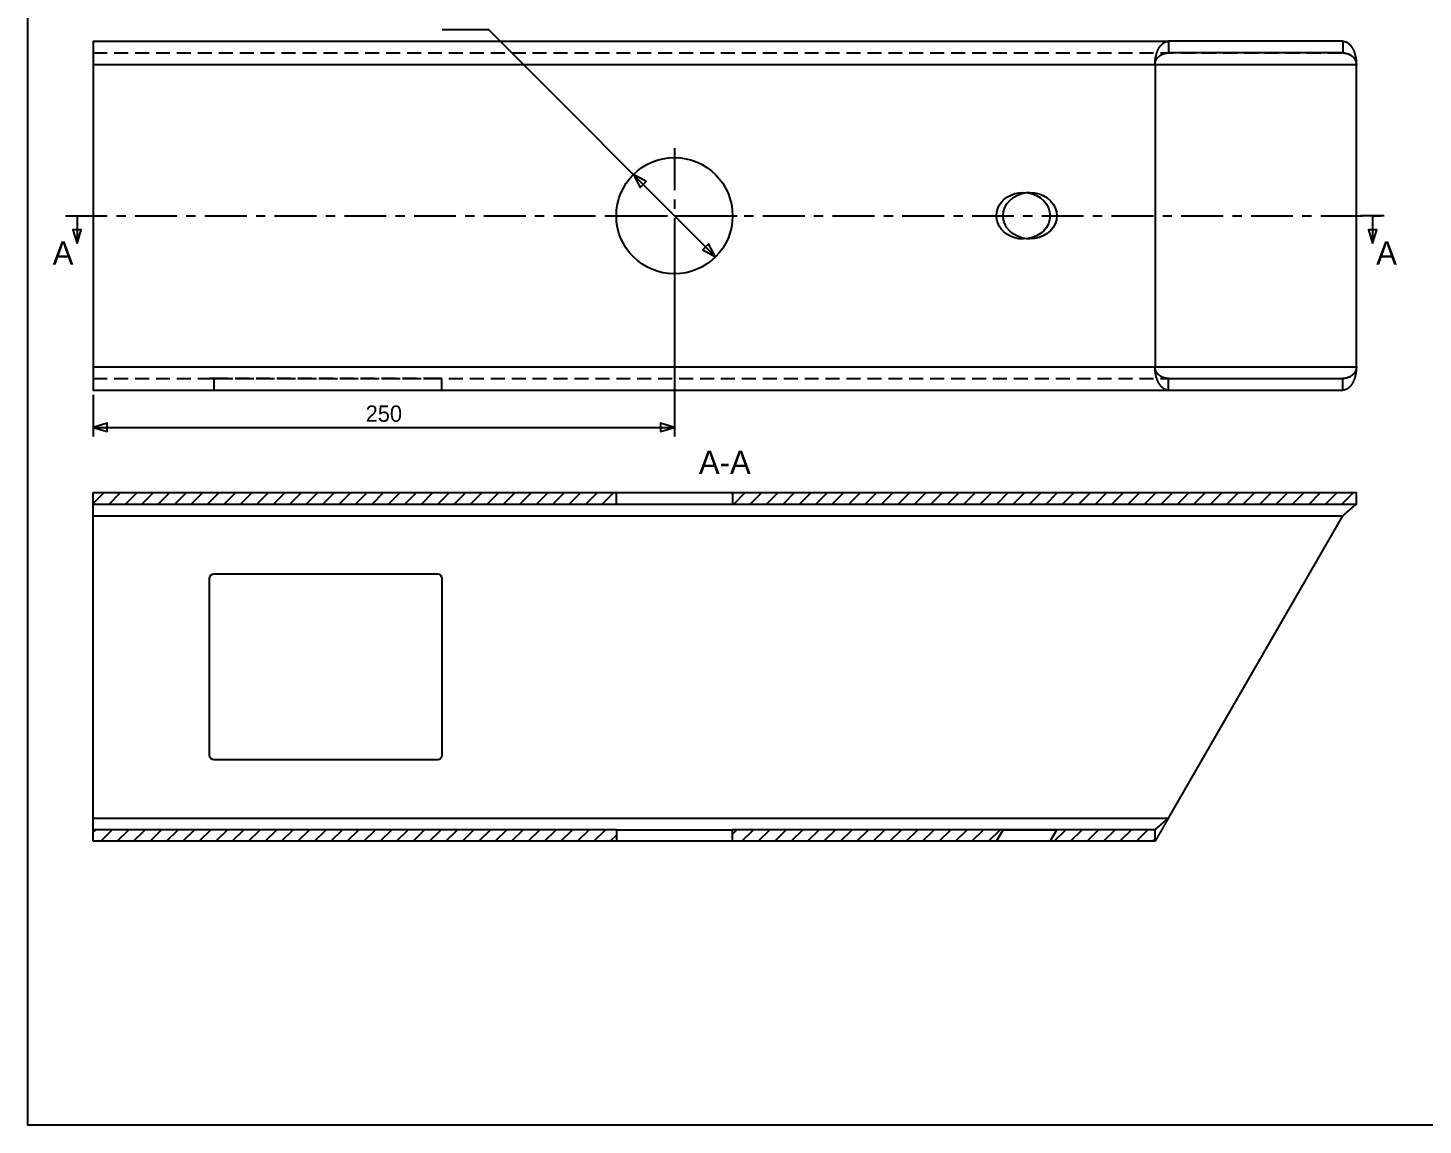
# Model space of a CAD drawing. Header units: millimetres. Extents: x 20 to 584, y 10 to 410.
# Drawn here: x 20 to 320.1, y 10 to 245.9 of the extents above; entities that cross this region are included whole.
import ezdxf
from ezdxf.enums import TextEntityAlignment as Align

# ---------------------------------------------------------------- set-up
doc = ezdxf.new("R2010")
doc.units = ezdxf.units.MM
doc.linetypes.add('CENTER', pattern=[15, 9, -2, 2, -2])
doc.linetypes.add('DASHED', pattern=[4.5, 3, -1.5])
for name, color, linetype in [('KONTUR', 7, 'CONTINUOUS'), ('MASSE', 3, 'CONTINUOUS'), ('MITTELLINIE', 1, 'CENTER'), ('RAHMEN', 7, 'CONTINUOUS'), ('SCHRAFFUR', 8, 'CONTINUOUS'), ('TEXT', 7, 'CONTINUOUS'), ('VERDECKT', 8, 'DASHED')]:
    doc.layers.add(name, color=color, linetype=linetype)

msp = doc.modelspace()

# ---------------------------------------------------------------- linework, layer by layer
at = {"layer": 'KONTUR'}
for p, q in [((28.061, 205.51), (33.061, 205.51)), ((311.711, 205.51), (306.711, 205.51))]:
    msp.add_line(p, q, dxfattribs=at)
for points in [[(34.060666, 243.00996), (34.060666, 242.97852), (34.060666, 242.8846), (34.060666, 242.729375), (34.060666, 242.514805), (34.060666, 242.24358), (34.060666, 241.919115), (34.060666, 241.545495), (34.060666, 241.12741), (34.060666, 240.67012), (34.060666, 240.17938), (34.060666, 239.661355), (34.060666, 239.122565), (34.060666, 238.56978), (34.060666, 238.00996), (34.060666, 173.00996), (34.060666, 172.45014), (34.060666, 171.897355), (34.060666, 171.358565), (34.060666, 170.84054), (34.060666, 170.3498), (34.060666, 169.89251), (34.060666, 169.474425), (34.060666, 169.100805), (34.060666, 168.77634), (34.060666, 168.505115), (34.060666, 168.290545), (34.060666, 168.13532), (34.060666, 168.0414), (34.060666, 168.00996), (265.296781, 168.00996), (265.296781, 170.50996), (302.824551, 170.50996)], [(34.060666, 243.00996), (265.296781, 243.00996), (265.296781, 240.50996)], [(262.410031, 238.00996), (262.410236, 238.069795), (262.41087, 238.129613), (262.411931, 238.1894), (262.413418, 238.249142), (262.415327, 238.308826), (262.417657, 238.368437), (262.420405, 238.427963), (262.423571, 238.487389), (262.42715, 238.546701), (262.431142, 238.605886), (262.435544, 238.66493), (262.440354, 238.723819), (262.445569, 238.782539), (262.451189, 238.841077), (262.45721, 238.899419), (262.463631, 238.95755), (262.470437, 239.015478), (262.477634, 239.073172), (262.485217, 239.130624), (262.493182, 239.187824), (262.501524, 239.244761), (262.510239, 239.301426), (262.519322, 239.357808), (262.528767, 239.4139), (262.538572, 239.469689), (262.548731, 239.525167), (262.559239, 239.580323), (262.570093, 239.635148), (262.581287, 239.689632), (262.592817, 239.743766), (262.604678, 239.797538), (262.616866, 239.85094), (262.633187, 239.919829), (262.650039, 239.988066), (262.667412, 240.055644), (262.685295, 240.122552), (262.703678, 240.188782), (262.72255, 240.254324), (262.741902, 240.31917), (262.761724, 240.38331), (262.782004, 240.446734), (262.802733, 240.509434), (262.8239, 240.571401), (262.845496, 240.632625), (262.867509, 240.693097), (262.889931, 240.752808), (262.91275, 240.811749), (262.935956, 240.86991), (262.96576, 240.94216), (262.996142, 241.01316), (263.027086, 241.082909), (263.058578, 241.151404), (263.090601, 241.218644), (263.12314, 241.284626), (263.156179, 241.34935), (263.189702, 241.412812), (263.223695, 241.475011), (263.258142, 241.535945), (263.293027, 241.595612), (263.328334, 241.654011), (263.364048, 241.711138), (263.400153, 241.766992), (263.436634, 241.821572), (263.473476, 241.874875), (263.524506, 241.945806), (263.576153, 242.014369), (263.628392, 242.080573), (263.681199, 242.144426), (263.734548, 242.205937), (263.788416, 242.265113), (263.842778, 242.321964), (263.89761, 242.376497), (263.952887, 242.428721), (264.008584, 242.478644), (264.064677, 242.526275), (264.121142, 242.571622), (264.177953, 242.614693), (264.235088, 242.655497), (264.29252, 242.694041), (264.350226, 242.730335), (264.408142, 242.76433), (264.4663, 242.796103), (264.524685, 242.82566), (264.58328, 242.853003), (264.642067, 242.878137), (264.701032, 242.901066), (264.760156, 242.921794), (264.819425, 242.940325), (264.878821, 242.956663), (264.938328, 242.970812), (264.99793, 242.982776), (265.057609, 242.992559), (265.117351, 243.000164), (265.177137, 243.005597), (265.236953, 243.008861), (265.296781, 243.00996)], [(262.410031, 238.00996), (262.41011, 238.029276), (262.410372, 238.048586), (262.410817, 238.067887), (262.411443, 238.087174), (262.412248, 238.106444), (262.413232, 238.125692), (262.414394, 238.144914), (262.415731, 238.164107), (262.417244, 238.183266), (262.41893, 238.202388), (262.420788, 238.221468), (262.422818, 238.240503), (262.425018, 238.259488), (262.427387, 238.278419), (262.429923, 238.297293), (262.432626, 238.316105), (262.435489, 238.334859), (262.438514, 238.353545), (262.441699, 238.37216), (262.445042, 238.390704), (262.448539, 238.409173), (262.45219, 238.427564), (262.455992, 238.445876), (262.459942, 238.464106), (262.464039, 238.482252), (262.46828, 238.500312), (262.472663, 238.518282), (262.477186, 238.536161), (262.481846, 238.553946), (262.486642, 238.571635), (262.491571, 238.589225), (262.496631, 238.606715), (262.504351, 238.632418), (262.512342, 238.657894), (262.520598, 238.683143), (262.52911, 238.708163), (262.537874, 238.732954), (262.546882, 238.757514), (262.556127, 238.781844), (262.565602, 238.805941), (262.575301, 238.829806), (262.585217, 238.853437), (262.595343, 238.876833), (262.605673, 238.899994), (262.616199, 238.922919), (262.626915, 238.945606), (262.637815, 238.968055), (262.648891, 238.990265), (262.657671, 239.007465), (262.666553, 239.024524), (262.675535, 239.041441), (262.684616, 239.058217), (262.693793, 239.074854), (262.703063, 239.091351), (262.712426, 239.107711), (262.721878, 239.123933), (262.731418, 239.140019), (262.741043, 239.155969), (262.750752, 239.171784), (262.760543, 239.187464), (262.770412, 239.203011), (262.780359, 239.218426), (262.790381, 239.233709), (262.800476, 239.24886), (262.811066, 239.2645), (262.821733, 239.279999), (262.832474, 239.29536), (262.843287, 239.310583), (262.854171, 239.32567), (262.865125, 239.340621), (262.876147, 239.355438), (262.887236, 239.370121), (262.898389, 239.384672), (262.909606, 239.399092), (262.920884, 239.413382), (262.932223, 239.427542), (262.943621, 239.441575), (262.955075, 239.455481), (262.966586, 239.46926), (262.978151, 239.482915), (263.001753, 239.510197), (263.025559, 239.536981), (263.049563, 239.563276), (263.073757, 239.589087), (263.098135, 239.614423), (263.12269, 239.639289), (263.147416, 239.663693), (263.172306, 239.687642), (263.197354, 239.711143), (263.222553, 239.734202), (263.247896, 239.756828), (263.273377, 239.779026), (263.298989, 239.800803), (263.324725, 239.822168), (263.35058, 239.843126), (263.376546, 239.863685), (263.404005, 239.88488), (263.431582, 239.905645), (263.459271, 239.925984), (263.48707, 239.945904), (263.514975, 239.965408), (263.542982, 239.984502), (263.571089, 240.00319), (263.599291, 240.021478), (263.627584, 240.039371), (263.655966, 240.056872), (263.684433, 240.073988), (263.712981, 240.090723), (263.741607, 240.107083), (263.770307, 240.123071), (263.799078, 240.138694), (263.827916, 240.153955), (263.857548, 240.169216), (263.887246, 240.184105), (263.91701, 240.198624), (263.946836, 240.212778), (263.976723, 240.226568), (264.006669, 240.239998), (264.036671, 240.253072), (264.066728, 240.265791), (264.096837, 240.27816), (264.126997, 240.290181), (264.157205, 240.301858), (264.18746, 240.313193), (264.217759, 240.32419), (264.2481, 240.334851), (264.278481, 240.34518), (264.308901, 240.35518), (264.369968, 240.374192), (264.431168, 240.39192), (264.492492, 240.408374), (264.55393, 240.423561), (264.615474, 240.437489), (264.677115, 240.450167), (264.738842, 240.461603), (264.800647, 240.471805), (264.86252, 240.48078), (264.924453, 240.488537), (264.986436, 240.495085), (265.04846, 240.500431), (265.110516, 240.504583), (265.172594, 240.50755), (265.234685, 240.50934), (265.296781, 240.50996)], [(302.824551, 243.00996), (265.296781, 243.00996)], [(302.824551, 240.50996), (265.296781, 240.50996)], [(302.824551, 243.00996), (302.884774, 243.008847), (302.944985, 243.00554), (303.005167, 243.000035), (303.065303, 242.992328), (303.125376, 242.982415), (303.18537, 242.970292), (303.245267, 242.955955), (303.305051, 242.939399), (303.364704, 242.920621), (303.424211, 242.899616), (303.483554, 242.876381), (303.542717, 242.85091), (303.601682, 242.823201), (303.660433, 242.793249), (303.718953, 242.76105), (303.777226, 242.7266), (303.834404, 242.690395), (303.891311, 242.651976), (303.947924, 242.611338), (304.004218, 242.56847), (304.060169, 242.523365), (304.115755, 242.476015), (304.170949, 242.426411), (304.22573, 242.374546), (304.280072, 242.320412), (304.333953, 242.264), (304.387348, 242.205302), (304.440232, 242.14431), (304.492583, 242.081016), (304.544377, 242.015412), (304.595589, 241.947489), (304.646196, 241.87724), (304.683209, 241.823764), (304.71986, 241.769), (304.756133, 241.71295), (304.792011, 241.655616), (304.82748, 241.597001), (304.862522, 241.537106), (304.897124, 241.475933), (304.931267, 241.413484), (304.964938, 241.349761), (304.998121, 241.284766), (305.030798, 241.218501), (305.062955, 241.150968), (305.094576, 241.082169), (305.125646, 241.012106), (305.156147, 240.940781), (305.186066, 240.868195), (305.209294, 240.809925), (305.232135, 240.750873), (305.254576, 240.691048), (305.276608, 240.630461), (305.298221, 240.56912), (305.319403, 240.507034), (305.340146, 240.444213), (305.360438, 240.380666), (305.380269, 240.316402), (305.39963, 240.25143), (305.418508, 240.185759), (305.436896, 240.1194), (305.454781, 240.052361), (305.472153, 239.984651), (305.489003, 239.916279), (305.505321, 239.847255), (305.51746, 239.793944), (305.529274, 239.740265), (305.540758, 239.686227), (305.551907, 239.63184), (305.562717, 239.577113), (305.573183, 239.522058), (305.5833, 239.466683), (305.593064, 239.410998), (305.602471, 239.355014), (305.611516, 239.298739), (305.620194, 239.242184), (305.628501, 239.185358), (305.636432, 239.128271), (305.643983, 239.070934), (305.651149, 239.013355), (305.657926, 238.955545), (305.66432, 238.897532), (305.670316, 238.839309), (305.675912, 238.780892), (305.681106, 238.722294), (305.685896, 238.663528), (305.690279, 238.604608), (305.694254, 238.545548), (305.697819, 238.486362), (305.70097, 238.427063), (305.703707, 238.367665), (305.706027, 238.308181), (305.707928, 238.248625), (305.709408, 238.189012), (305.710465, 238.129354), (305.711097, 238.069666), (305.711301, 238.00996)], [(302.824551, 243.00996), (302.824551, 240.50996)], [(302.824551, 240.50996), (302.858948, 240.509775), (302.893344, 240.509228), (302.927738, 240.508317), (302.962127, 240.507041), (302.996511, 240.505401), (303.030888, 240.503395), (303.065256, 240.501022), (303.099615, 240.498283), (303.133963, 240.495175), (303.168298, 240.491699), (303.202619, 240.487853), (303.236926, 240.483637), (303.271215, 240.479049), (303.305487, 240.474091), (303.339739, 240.46876), (303.373971, 240.463055), (303.408177, 240.456969), (303.442359, 240.450508), (303.476516, 240.443668), (303.510645, 240.436448), (303.544744, 240.428845), (303.578812, 240.420856), (303.612847, 240.41248), (303.646846, 240.403713), (303.680809, 240.394554), (303.714732, 240.384999), (303.748615, 240.375047), (303.782456, 240.364694), (303.816252, 240.353939), (303.850002, 240.342779), (303.883704, 240.331212), (303.917356, 240.319235), (303.950441, 240.307026), (303.983474, 240.294413), (304.016452, 240.281393), (304.049371, 240.26796), (304.082229, 240.254111), (304.115022, 240.239839), (304.147748, 240.225141), (304.180402, 240.210013), (304.212983, 240.194448), (304.245487, 240.178443), (304.277911, 240.161993), (304.310251, 240.145094), (304.342506, 240.12774), (304.374671, 240.109927), (304.406743, 240.09165), (304.438721, 240.072905), (304.469889, 240.054097), (304.50096, 240.03483), (304.531929, 240.015098), (304.56279, 239.994892), (304.593535, 239.974204), (304.62416, 239.953026), (304.654658, 239.931351), (304.685023, 239.909171), (304.715249, 239.886477), (304.745329, 239.863261), (304.775258, 239.839516), (304.805029, 239.815234), (304.834637, 239.790407), (304.864074, 239.765027), (304.893336, 239.739085), (304.922416, 239.712575), (304.947071, 239.689467), (304.971584, 239.665929), (304.995947, 239.641954), (305.020149, 239.617533), (305.044183, 239.592659), (305.068038, 239.567323), (305.091707, 239.541519), (305.115179, 239.515239), (305.138445, 239.488474), (305.161497, 239.461217), (305.184325, 239.43346), (305.20692, 239.405196), (305.229274, 239.376416), (305.251376, 239.347112), (305.273218, 239.317278), (305.294791, 239.286905), (305.305421, 239.271567), (305.315978, 239.256092), (305.32646, 239.240477), (305.336863, 239.224722), (305.347186, 239.208827), (305.357427, 239.192791), (305.367583, 239.176611), (305.377652, 239.160289), (305.387633, 239.143822), (305.397523, 239.12721), (305.407319, 239.110452), (305.41702, 239.093547), (305.426623, 239.076494), (305.436127, 239.059293), (305.445528, 239.041942), (305.454826, 239.02444), (305.46388, 239.007044), (305.472829, 238.989498), (305.481668, 238.971804), (305.490394, 238.953961), (305.499004, 238.935969), (305.507496, 238.917829), (305.515865, 238.899539), (305.524108, 238.8811), (305.532223, 238.862512), (305.540206, 238.843775), (305.548054, 238.824889), (305.555763, 238.805854), (305.563332, 238.78667), (305.570755, 238.767336), (305.578031, 238.747853), (305.585156, 238.72822), (305.592377, 238.707723), (305.599427, 238.687063), (305.606302, 238.666242), (305.612997, 238.645264), (305.619509, 238.624133), (305.625833, 238.602851), (305.631964, 238.581422), (305.637899, 238.559848), (305.643634, 238.538134), (305.649163, 238.516282), (305.654483, 238.494296), (305.65959, 238.472179), (305.664479, 238.449934), (305.669145, 238.427565), (305.673586, 238.405074), (305.677796, 238.382465), (305.681777, 238.359758), (305.685518, 238.336943), (305.689017, 238.314025), (305.692271, 238.291012), (305.695278, 238.267911), (305.698034, 238.244728), (305.700538, 238.221472), (305.702787, 238.198148), (305.704778, 238.174763), (305.70651, 238.151325), (305.707979, 238.12784), (305.709183, 238.104316), (305.71012, 238.080759), (305.710787, 238.057176), (305.711181, 238.033574), (305.711301, 238.00996)], [(34.060666, 238.00996), (262.410031, 238.00996), (305.711301, 238.00996)], [(262.410031, 238.00996), (262.410031, 173.00996), (305.711301, 173.00996), (305.711222, 172.990644), (305.710959, 172.971334), (305.710514, 172.952033), (305.709889, 172.932746), (305.709083, 172.913477), (305.708099, 172.894229), (305.706938, 172.875006), (305.7056, 172.855813), (305.704087, 172.836654), (305.702401, 172.817532), (305.700543, 172.798452), (305.698513, 172.779417), (305.696313, 172.760432), (305.693944, 172.741501), (305.691408, 172.722627), (305.688706, 172.703815), (305.685842, 172.685062), (305.682817, 172.666376), (305.679632, 172.64776), (305.67629, 172.629216), (305.672792, 172.610748), (305.669141, 172.592356), (305.665339, 172.574044), (305.661389, 172.555814), (305.657292, 172.537668), (305.653051, 172.519609), (305.648668, 172.501638), (305.644145, 172.48376), (305.639485, 172.465974), (305.634689, 172.448285), (305.62976, 172.430695), (305.624701, 172.413205), (305.61698, 172.387502), (305.608989, 172.362026), (305.600734, 172.336777), (305.592221, 172.311757), (305.583457, 172.286967), (305.574449, 172.262406), (305.565205, 172.238076), (305.555729, 172.213979), (305.54603, 172.190114), (305.536114, 172.166483), (305.525988, 172.143087), (305.515659, 172.119926), (305.505132, 172.097002), (305.494416, 172.074314), (305.483517, 172.051865), (305.472441, 172.029655), (305.463661, 172.012455), (305.454778, 171.995397), (305.445796, 171.97848), (305.436715, 171.961703), (305.427538, 171.945067), (305.418268, 171.928569), (305.408905, 171.912209), (305.399453, 171.895987), (305.389913, 171.879901), (305.380288, 171.863951), (305.370579, 171.848137), (305.360789, 171.832456), (305.350919, 171.816909), (305.340972, 171.801494), (305.33095, 171.786212), (305.320856, 171.77106), (305.310265, 171.755421), (305.299598, 171.739921), (305.288857, 171.72456), (305.278044, 171.709337), (305.26716, 171.69425), (305.256206, 171.679299), (305.245184, 171.664482), (305.234096, 171.649799), (305.222942, 171.635248), (305.211726, 171.620828), (305.200447, 171.606538), (305.189108, 171.592378), (305.177711, 171.578345), (305.166256, 171.56444), (305.154745, 171.55066), (305.143181, 171.537005), (305.119578, 171.509723), (305.095772, 171.482939), (305.071768, 171.456644), (305.047574, 171.430833), (305.023196, 171.405498), (304.998641, 171.380631), (304.973915, 171.356227), (304.949025, 171.332278), (304.923977, 171.308778), (304.898778, 171.285718), (304.873435, 171.263093), (304.847955, 171.240895), (304.822343, 171.219117), (304.796606, 171.197752), (304.770751, 171.176794), (304.744786, 171.156235), (304.717326, 171.13504), (304.689749, 171.114275), (304.66206, 171.093936), (304.634261, 171.074016), (304.606356, 171.054512), (304.578349, 171.035418), (304.550242, 171.01673), (304.522041, 170.998442), (304.493747, 170.98055), (304.465365, 170.963048), (304.436898, 170.945932), (304.40835, 170.929197), (304.379724, 170.912837), (304.351024, 170.896849), (304.322254, 170.881227), (304.293416, 170.865965), (304.263784, 170.850704), (304.234085, 170.835815), (304.204321, 170.821296), (304.174495, 170.807143), (304.144608, 170.793352), (304.114662, 170.779922), (304.08466, 170.766849), (304.054603, 170.754129), (304.024494, 170.74176), (303.994334, 170.729739), (303.964126, 170.718062), (303.933871, 170.706727), (303.903572, 170.69573), (303.873231, 170.685069), (303.84285, 170.67474), (303.812431, 170.66474), (303.751363, 170.645729), (303.690163, 170.628), (303.628839, 170.611546), (303.567401, 170.596359), (303.505857, 170.582431), (303.444217, 170.569753), (303.382489, 170.558317), (303.320684, 170.548116), (303.258811, 170.53914), (303.196878, 170.531383), (303.134895, 170.524835), (303.072871, 170.519489), (303.010815, 170.515337), (302.948737, 170.51237), (302.886646, 170.51058), (302.824551, 170.50996)], [(305.711301, 173.00996), (305.711301, 238.00996)], [(228.287161, 205.50996), (228.358242, 206.292133), (228.569736, 207.055046), (228.916434, 207.779913), (229.389801, 208.448887), (229.978181, 209.045495), (230.667084, 209.555046), (231.439549, 209.964993), (232.276554, 210.265243), (233.15749, 210.448402), (234.060666, 210.50996), (235.063224, 210.433999), (236.035321, 210.208423), (236.947418, 209.840087), (237.771803, 209.340182), (238.483427, 208.723898), (239.060668, 208.00996), (239.485986, 207.220061), (239.746458, 206.378201), (239.834171, 205.50996), (239.746458, 204.641719), (239.485986, 203.799859), (239.060668, 203.00996), (238.483427, 202.296022), (237.771803, 201.679738), (236.947418, 201.179833), (236.035321, 200.811497), (235.063224, 200.585921), (234.060666, 200.50996), (233.15749, 200.571518), (232.276554, 200.754677), (231.439549, 201.054927), (230.667084, 201.464874), (229.978181, 201.974425), (229.389801, 202.571033), (228.916434, 203.240007), (228.569736, 203.964875), (228.358242, 204.727788), (228.287161, 205.50996), (228.287161, 205.50996)], [(229.730541, 205.50996), (229.824527, 206.408471), (230.103425, 207.277727), (230.558157, 208.08943), (231.173916, 208.81715), (231.930654, 209.437195), (232.803734, 209.929379), (233.764731, 210.277675), (234.782356, 210.470745)], [(234.782356, 200.549175), (233.764731, 200.742245), (232.803734, 201.090542), (231.930654, 201.582725), (231.173916, 202.20277), (230.558157, 202.930491), (230.103425, 203.742193), (229.824527, 204.61145), (229.730541, 205.50996)], [(34.060666, 173.00996), (262.410031, 173.00996)], [(265.296781, 168.00996), (265.236557, 168.011073), (265.176346, 168.014381), (265.116164, 168.019885), (265.056028, 168.027592), (264.995955, 168.037505), (264.935961, 168.049628), (264.876064, 168.063966), (264.816281, 168.080521), (264.756627, 168.0993), (264.69712, 168.120304), (264.637777, 168.14354), (264.578614, 168.16901), (264.519649, 168.196719), (264.460898, 168.226671), (264.402378, 168.25887), (264.344106, 168.29332), (264.286927, 168.329526), (264.23002, 168.367944), (264.173407, 168.408583), (264.117113, 168.451451), (264.061162, 168.496556), (264.005577, 168.543906), (263.950382, 168.593509), (263.895601, 168.645374), (263.841259, 168.699508), (263.787378, 168.75592), (263.733984, 168.814618), (263.681099, 168.87561), (263.628748, 168.938904), (263.576954, 169.004509), (263.525742, 169.072431), (263.475136, 169.14268), (263.438122, 169.196157), (263.401471, 169.250921), (263.365198, 169.30697), (263.32932, 169.364304), (263.293852, 169.422919), (263.258809, 169.482814), (263.224208, 169.543987), (263.190064, 169.606436), (263.156393, 169.670159), (263.123211, 169.735154), (263.090533, 169.801419), (263.058376, 169.868952), (263.026755, 169.937751), (262.995685, 170.007814), (262.965184, 170.07914), (262.935266, 170.151725), (262.912037, 170.209996), (262.889197, 170.269048), (262.866755, 170.328872), (262.844723, 170.389459), (262.823111, 170.4508), (262.801928, 170.512886), (262.781185, 170.575707), (262.760893, 170.639255), (262.741062, 170.703519), (262.721702, 170.768491), (262.702823, 170.834161), (262.684436, 170.90052), (262.666551, 170.96756), (262.649178, 171.03527), (262.632328, 171.103641), (262.616011, 171.172665), (262.603871, 171.225976), (262.592057, 171.279656), (262.580573, 171.333694), (262.569424, 171.388081), (262.558614, 171.442807), (262.548149, 171.497862), (262.538031, 171.553237), (262.528267, 171.608922), (262.51886, 171.664907), (262.509815, 171.721181), (262.501137, 171.777737), (262.49283, 171.834562), (262.484899, 171.891649), (262.477348, 171.948986), (262.470182, 172.006565), (262.463406, 172.064375), (262.457011, 172.122389), (262.451015, 172.180611), (262.445419, 172.239028), (262.440225, 172.297626), (262.435435, 172.356392), (262.431052, 172.415312), (262.427077, 172.474372), (262.423512, 172.533558), (262.420361, 172.592857), (262.417624, 172.652256), (262.415304, 172.711739), (262.413403, 172.771295), (262.411923, 172.830908), (262.410866, 172.890566), (262.410235, 172.950255), (262.410031, 173.00996)], [(265.296781, 170.50996), (265.262383, 170.510145), (265.227987, 170.510693), (265.193593, 170.511604), (265.159204, 170.512879), (265.12482, 170.514519), (265.090444, 170.516525), (265.056075, 170.518898), (265.021716, 170.521638), (264.987368, 170.524745), (264.953033, 170.528222), (264.918712, 170.532068), (264.884406, 170.536284), (264.850116, 170.540871), (264.815844, 170.54583), (264.781592, 170.551161), (264.747361, 170.556865), (264.713154, 170.562951), (264.678972, 170.569412), (264.644815, 170.576252), (264.610686, 170.583472), (264.576587, 170.591075), (264.542519, 170.599064), (264.508484, 170.60744), (264.474485, 170.616207), (264.440522, 170.625367), (264.406599, 170.634921), (264.372716, 170.644874), (264.338875, 170.655226), (264.305079, 170.665981), (264.271329, 170.677141), (264.237627, 170.688708), (264.203976, 170.700685), (264.17089, 170.712894), (264.137857, 170.725507), (264.104879, 170.738527), (264.07196, 170.75196), (264.039102, 170.76581), (264.006309, 170.780081), (263.973583, 170.794779), (263.940929, 170.809908), (263.908348, 170.825472), (263.875844, 170.841477), (263.84342, 170.857927), (263.81108, 170.874827), (263.778826, 170.892181), (263.74666, 170.909994), (263.714588, 170.92827), (263.682611, 170.947015), (263.651443, 170.965824), (263.620371, 170.98509), (263.589402, 171.004822), (263.558542, 171.025028), (263.527796, 171.045716), (263.497171, 171.066894), (263.466673, 171.088569), (263.436308, 171.11075), (263.406082, 171.133444), (263.376002, 171.156659), (263.346073, 171.180404), (263.316302, 171.204686), (263.286695, 171.229513), (263.257257, 171.254893), (263.227995, 171.280835), (263.198916, 171.307345), (263.174261, 171.330453), (263.149747, 171.353991), (263.125385, 171.377966), (263.101182, 171.402387), (263.077148, 171.427262), (263.053293, 171.452597), (263.029624, 171.478401), (263.006152, 171.504681), (262.982886, 171.531446), (262.959834, 171.558703), (262.937006, 171.58646), (262.914411, 171.614725), (262.892058, 171.643505), (262.869955, 171.672808), (262.848113, 171.702642), (262.826541, 171.733015), (262.81591, 171.748353), (262.805353, 171.763829), (262.794871, 171.779443), (262.784468, 171.795198), (262.774145, 171.811093), (262.763904, 171.82713), (262.753748, 171.843309), (262.743679, 171.859631), (262.733698, 171.876098), (262.723809, 171.89271), (262.714012, 171.909468), (262.704311, 171.926373), (262.694708, 171.943426), (262.685205, 171.960627), (262.675803, 171.977978), (262.666506, 171.99548), (262.657451, 172.012877), (262.648502, 172.030422), (262.639663, 172.048116), (262.630937, 172.065959), (262.622327, 172.083951), (262.613836, 172.102092), (262.605467, 172.120381), (262.597223, 172.13882), (262.589108, 172.157408), (262.581125, 172.176145), (262.573277, 172.195031), (262.565568, 172.214066), (262.558, 172.233251), (262.550576, 172.252585), (262.5433, 172.272068), (262.536176, 172.2917), (262.528955, 172.312197), (262.521905, 172.332857), (262.51503, 172.353678), (262.508334, 172.374656), (262.501822, 172.395787), (262.495499, 172.417069), (262.489367, 172.438499), (262.483432, 172.460072), (262.477697, 172.481786), (262.472168, 172.503638), (262.466848, 172.525624), (262.461741, 172.547741), (262.456853, 172.569986), (262.452186, 172.592355), (262.447745, 172.614846), (262.443536, 172.637455), (262.439554, 172.660162), (262.435813, 172.682978), (262.432314, 172.705895), (262.42906, 172.728908), (262.426054, 172.75201), (262.423297, 172.775192), (262.420793, 172.798449), (262.418544, 172.821773), (262.416553, 172.845157), (262.414821, 172.868595), (262.413352, 172.89208), (262.412148, 172.915604), (262.411211, 172.939161), (262.410545, 172.962744), (262.41015, 172.986346), (262.410031, 173.00996)], [(305.711301, 173.00996), (305.711096, 172.950125), (305.710461, 172.890308), (305.7094, 172.830521), (305.707914, 172.770778), (305.706004, 172.711095), (305.703674, 172.651483), (305.700926, 172.591957), (305.697761, 172.532531), (305.694181, 172.473219), (305.690189, 172.414034), (305.685787, 172.35499), (305.680978, 172.296101), (305.675762, 172.237381), (305.670142, 172.178843), (305.664121, 172.120502), (305.657701, 172.06237), (305.650894, 172.004443), (305.643697, 171.946748), (305.636114, 171.889296), (305.628149, 171.832097), (305.619807, 171.77516), (305.611092, 171.718495), (305.60201, 171.662112), (305.592564, 171.606021), (305.582759, 171.550231), (305.5726, 171.494754), (305.562092, 171.439597), (305.551238, 171.384772), (305.540044, 171.330288), (305.528515, 171.276155), (305.516653, 171.222382), (305.504466, 171.16898), (305.488144, 171.100092), (305.471292, 171.031854), (305.453919, 170.964276), (305.436036, 170.897368), (305.417653, 170.831138), (305.398781, 170.765596), (305.379429, 170.70075), (305.359607, 170.636611), (305.339327, 170.573186), (305.318598, 170.510486), (305.297431, 170.44852), (305.275835, 170.387296), (305.253822, 170.326824), (305.2314, 170.267113), (305.208582, 170.208172), (305.185376, 170.15001), (305.155572, 170.07776), (305.12519, 170.00676), (305.094245, 169.937012), (305.062753, 169.868516), (305.030731, 169.801277), (304.998192, 169.735294), (304.965153, 169.67057), (304.931629, 169.607108), (304.897636, 169.544909), (304.863189, 169.483975), (304.828304, 169.424308), (304.792997, 169.36591), (304.757283, 169.308782), (304.721178, 169.252928), (304.684697, 169.198348), (304.647856, 169.145045), (304.596825, 169.074114), (304.545178, 169.005551), (304.492939, 168.939347), (304.440133, 168.875494), (304.386783, 168.813984), (304.332915, 168.754807), (304.278553, 168.697956), (304.223721, 168.643423), (304.168445, 168.591199), (304.112747, 168.541276), (304.056654, 168.493645), (304.00019, 168.448298), (303.943378, 168.405227), (303.886244, 168.364424), (303.828811, 168.325879), (303.771106, 168.289585), (303.713189, 168.25559), (303.655031, 168.223817), (303.596646, 168.194261), (303.538052, 168.166917), (303.479264, 168.141783), (303.4203, 168.118854), (303.361175, 168.098126), (303.301906, 168.079595), (303.24251, 168.063257), (303.183003, 168.049108), (303.123401, 168.037145), (303.063722, 168.027362), (303.00398, 168.019756), (302.944194, 168.014323), (302.884378, 168.011059), (302.824551, 168.00996), (302.824551, 170.50996)], [(265.296781, 168.00996), (302.824551, 168.00996)], [(34.060666, 146.00996), (146.560666, 146.00996), (146.874066, 146.00996), (147.798556, 146.00996), (149.287771, 146.00996), (151.267041, 146.00996), (153.637121, 146.00996), (156.279156, 146.00996), (159.060666, 146.00996), (161.842176, 146.00996), (164.484211, 146.00996), (166.854291, 146.00996), (168.833561, 146.00996), (170.322776, 146.00996), (171.247266, 146.00996), (171.560666, 146.00996), (305.711301, 146.00996)], [(34.060666, 71.00996), (34.060666, 73.50996), (34.060666, 73.52568), (34.060666, 73.57264), (34.060666, 73.65025), (34.060666, 73.75754), (34.060666, 73.89315), (34.060666, 74.05538), (34.060666, 74.242195), (34.060666, 74.451235), (34.060666, 74.67988), (34.060666, 74.92525), (34.060666, 75.18426), (34.060666, 75.45366), (34.060666, 75.73005), (34.060666, 76.00996), (34.060666, 141.00996), (34.060666, 141.28987), (34.060666, 141.56626), (34.060666, 141.83566), (34.060666, 142.09467), (34.060666, 142.34004), (34.060666, 142.568685), (34.060666, 142.777725), (34.060666, 142.96454), (34.060666, 143.12677), (34.060666, 143.26238), (34.060666, 143.36967), (34.060666, 143.44728), (34.060666, 143.49424), (34.060666, 143.50996), (146.560666, 143.50996), (146.560666, 146.00996)], [(34.060666, 143.50996), (34.060666, 146.00996)], [(146.560666, 143.50996), (146.874066, 143.50996), (147.798556, 143.50996), (149.287771, 143.50996), (151.267041, 143.50996), (153.637121, 143.50996), (156.279156, 143.50996), (159.060666, 143.50996), (161.842176, 143.50996), (164.484211, 143.50996), (166.854291, 143.50996), (168.833561, 143.50996), (170.322776, 143.50996), (171.247266, 143.50996), (171.560666, 143.50996), (305.711301, 143.50996), (305.711301, 146.00996)], [(171.560666, 146.00996), (171.560666, 143.50996)], [(305.711301, 143.50996), (305.711301, 145.63554), (305.711301, 146.00996)], [(305.711301, 143.50996), (305.710966, 143.509674), (305.709887, 143.508773), (305.70808, 143.507267), (305.705558, 143.505168), (305.702335, 143.502487), (305.698426, 143.499234), (305.693844, 143.495421), (305.688605, 143.491058), (305.682722, 143.486157), (305.676208, 143.480728), (305.66908, 143.474783), (305.66135, 143.468332), (305.653033, 143.461386), (305.644143, 143.453956), (305.634694, 143.446054), (305.624701, 143.43769), (305.61698, 143.431227), (305.608989, 143.424535), (305.600734, 143.417618), (305.592221, 143.410483), (305.583457, 143.403133), (305.574449, 143.395576), (305.565205, 143.387816), (305.555729, 143.379858), (305.54603, 143.371709), (305.536114, 143.363373), (305.525988, 143.354856), (305.515659, 143.346164), (305.505132, 143.337301), (305.494416, 143.328273), (305.483517, 143.319086), (305.472441, 143.309745), (305.463661, 143.302336), (305.454778, 143.294838), (305.445796, 143.287251), (305.436715, 143.279578), (305.427538, 143.27182), (305.418268, 143.26398), (305.408905, 143.256058), (305.399453, 143.248056), (305.389913, 143.239977), (305.380288, 143.231822), (305.370579, 143.223593), (305.360789, 143.215292), (305.350919, 143.206919), (305.340972, 143.198478), (305.33095, 143.189969), (305.320856, 143.181395), (305.310265, 143.172396), (305.299598, 143.163329), (305.288857, 143.154196), (305.278044, 143.144996), (305.26716, 143.135733), (305.256206, 143.126406), (305.245184, 143.117018), (305.234096, 143.10757), (305.222942, 143.098062), (305.211726, 143.088496), (305.200447, 143.078874), (305.189108, 143.069197), (305.177711, 143.059465), (305.166256, 143.049681), (305.154745, 143.039846), (305.143181, 143.02996), (305.119578, 143.009771), (305.095772, 142.989391), (305.071768, 142.968828), (305.047574, 142.948085), (305.023196, 142.927171), (304.998641, 142.906089), (304.973915, 142.884846), (304.949025, 142.863448), (304.923977, 142.841901), (304.898778, 142.82021), (304.873435, 142.798381), (304.847955, 142.77642), (304.822343, 142.754332), (304.796606, 142.732124), (304.770751, 142.709802), (304.744786, 142.68737), (304.717326, 142.663637), (304.689749, 142.63979), (304.66206, 142.615831), (304.634261, 142.591765), (304.606356, 142.567595), (304.578349, 142.543323), (304.550242, 142.518953), (304.522041, 142.494489), (304.493747, 142.469933), (304.465365, 142.44529), (304.436898, 142.420562), (304.40835, 142.395752), (304.379724, 142.370864), (304.351024, 142.345902), (304.322254, 142.320867), (304.293416, 142.295765), (304.263784, 142.269963), (304.234085, 142.244093), (304.204321, 142.218158), (304.174495, 142.192159), (304.144608, 142.166099), (304.114662, 142.13998), (304.08466, 142.113803), (304.054603, 142.087571), (304.024494, 142.061285), (303.994334, 142.034948), (303.964126, 142.008562), (303.933871, 141.982128), (303.903572, 141.955649), (303.873231, 141.929127), (303.84285, 141.902563), (303.812431, 141.87596), (303.751363, 141.822534), (303.690163, 141.768971), (303.628839, 141.715279), (303.567401, 141.661469), (303.505857, 141.607551), (303.444217, 141.553532), (303.382489, 141.499424), (303.320684, 141.445235), (303.258811, 141.390974), (303.196878, 141.336653), (303.134895, 141.282279), (303.072871, 141.227862), (303.010815, 141.173413), (302.948737, 141.11894), (302.886646, 141.064452), (302.824551, 141.00996)], [(34.060666, 141.00996), (302.824551, 141.00996)], [(265.296781, 76.00996), (302.824551, 141.00996)], [(109.060666, 89.50996), (108.984545, 89.127277), (108.767772, 88.802853), (108.443349, 88.586081), (108.060666, 88.50996), (60.060666, 88.50996), (59.677982, 88.586081), (59.353559, 88.802853), (59.136786, 89.127277), (59.060666, 89.50996), (59.060666, 127.50996), (59.136786, 127.892644), (59.353559, 128.217067), (59.677982, 128.43384), (60.060666, 128.50996), (108.060666, 128.50996), (108.443349, 128.43384), (108.767772, 128.217067), (108.984545, 127.892644), (109.060666, 127.50996), (109.060666, 89.50996), (109.060666, 89.50996)], [(34.060666, 76.00996), (265.296781, 76.00996)], [(265.296781, 76.00996), (265.236557, 75.905031), (265.176346, 75.800125), (265.116164, 75.69527), (265.056028, 75.590498), (264.995955, 75.485838), (264.935961, 75.381322), (264.876064, 75.276978), (264.816281, 75.172838), (264.756627, 75.068931), (264.69712, 74.965287), (264.637777, 74.861938), (264.578614, 74.758912), (264.519649, 74.656241), (264.460898, 74.553954), (264.402378, 74.452082), (264.344106, 74.350655), (264.286927, 74.251149), (264.23002, 74.152128), (264.173407, 74.053635), (264.117113, 73.955714), (264.061162, 73.858406), (264.005577, 73.761754), (263.950382, 73.665801), (263.895601, 73.570589), (263.841259, 73.476161), (263.787378, 73.38256), (263.733984, 73.289829), (263.681099, 73.19801), (263.628748, 73.107145), (263.576954, 73.017277), (263.525742, 72.92845), (263.475136, 72.840705), (263.438122, 72.77655), (263.401471, 72.713043), (263.365198, 72.650213), (263.32932, 72.588087), (263.293852, 72.526692), (263.258809, 72.466056), (263.224208, 72.406206), (263.190064, 72.34717), (263.156393, 72.288974), (263.123211, 72.231648), (263.090533, 72.175217), (263.058376, 72.11971), (263.026755, 72.065154), (262.995685, 72.011576), (262.965184, 71.959004), (262.935266, 71.907465), (262.912037, 71.867468), (262.889197, 71.828158), (262.866755, 71.789555), (262.844723, 71.751674), (262.823111, 71.714533), (262.801928, 71.678149), (262.781185, 71.64254), (262.760893, 71.607723), (262.741062, 71.573714), (262.721702, 71.540533), (262.702823, 71.508194), (262.684436, 71.476717), (262.666551, 71.446117), (262.649178, 71.416413), (262.632328, 71.387622), (262.616011, 71.35976), (262.603874, 71.339046), (262.592062, 71.318897), (262.580581, 71.299322), (262.569434, 71.280327), (262.558626, 71.261919), (262.548161, 71.244106), (262.538045, 71.226895), (262.528282, 71.210291), (262.518876, 71.194304), (262.509832, 71.178939), (262.501154, 71.164204), (262.492847, 71.150105), (262.484916, 71.13665), (262.477365, 71.123847), (262.470198, 71.111701), (262.463421, 71.10022), (262.457027, 71.089392), (262.451032, 71.079243), (262.445436, 71.069773), (262.440242, 71.060988), (262.435452, 71.052889), (262.431068, 71.04548), (262.427093, 71.038763), (262.423527, 71.032742), (262.420375, 71.027419), (262.417637, 71.022798), (262.415315, 71.01888), (262.413412, 71.01567), (262.41193, 71.01317), (262.410871, 71.011383), (262.410237, 71.010312), (262.410031, 71.00996), (262.410031, 73.50996), (241.277546, 73.50996), (241.132791, 73.50996), (240.705786, 73.50996), (240.017946, 73.50996), (239.103761, 73.50996), (238.009071, 73.50996), (236.788766, 73.50996), (235.504041, 73.50996), (234.219316, 73.50996), (232.999011, 73.50996), (231.904321, 73.50996), (230.990136, 73.50996), (230.302296, 73.50996), (229.875291, 73.50996), (229.730541, 73.50996), (241.277546, 73.50996)], [(265.296781, 76.00996), (265.227997, 75.9496), (265.159217, 75.889245), (265.090455, 75.828907), (265.021722, 75.768601), (264.953032, 75.70834), (264.884398, 75.648137), (264.815833, 75.588005), (264.74735, 75.527958), (264.678961, 75.468008), (264.61068, 75.40817), (264.542519, 75.348457), (264.474492, 75.288882), (264.406611, 75.229457), (264.338889, 75.170198), (264.27134, 75.111116), (264.203976, 75.052225), (264.17089, 75.023315), (264.137857, 74.994458), (264.104879, 74.965658), (264.07196, 74.936918), (264.039102, 74.90824), (264.006309, 74.879627), (263.973583, 74.851084), (263.940929, 74.822611), (263.908348, 74.794214), (263.875844, 74.765894), (263.84342, 74.737655), (263.81108, 74.7095), (263.778826, 74.681431), (263.74666, 74.653452), (263.714588, 74.625566), (263.682611, 74.597775), (263.651443, 74.570702), (263.620371, 74.543726), (263.589402, 74.516852), (263.558542, 74.490087), (263.527796, 74.463435), (263.497171, 74.436902), (263.466673, 74.410495), (263.436308, 74.384218), (263.406082, 74.358076), (263.376002, 74.332077), (263.346073, 74.306224), (263.316302, 74.280524), (263.286695, 74.254982), (263.257257, 74.229603), (263.227995, 74.204394), (263.198916, 74.17936), (263.174261, 74.158149), (263.149747, 74.137074), (263.125385, 74.116143), (263.101182, 74.095363), (263.077148, 74.074743), (263.053293, 74.05429), (263.029624, 74.034012), (263.006152, 74.013917), (262.982886, 73.994013), (262.959834, 73.974307), (262.937006, 73.954808), (262.914411, 73.935523), (262.892058, 73.91646), (262.869955, 73.897626), (262.848113, 73.87903), (262.826541, 73.86068), (262.81591, 73.851641), (262.805353, 73.842669), (262.794871, 73.833765), (262.784468, 73.824931), (262.774145, 73.816169), (262.763904, 73.80748), (262.753748, 73.798867), (262.743679, 73.790331), (262.733698, 73.781875), (262.723809, 73.773499), (262.714012, 73.765206), (262.704311, 73.756997), (262.694708, 73.748875), (262.685205, 73.740841), (262.675803, 73.732897), (262.666506, 73.725045), (262.657451, 73.717401), (262.648502, 73.70985), (262.639663, 73.702394), (262.630937, 73.695038), (262.622327, 73.687782), (262.613836, 73.68063), (262.605467, 73.673583), (262.597223, 73.666646), (262.589108, 73.659819), (262.581125, 73.653107), (262.573277, 73.64651), (262.565568, 73.640032), (262.558, 73.633676), (262.550576, 73.627443), (262.5433, 73.621337), (262.536176, 73.61536), (262.528965, 73.609314), (262.521924, 73.603413), (262.515058, 73.59766), (262.508372, 73.592059), (262.501868, 73.586613), (262.495551, 73.581326), (262.489427, 73.576201), (262.483498, 73.571241), (262.47777, 73.566451), (262.472245, 73.561833), (262.46693, 73.557392), (262.461827, 73.553129), (262.456942, 73.54905), (262.452278, 73.545157), (262.447839, 73.541455), (262.443631, 73.537945), (262.439649, 73.534624), (262.435906, 73.531505), (262.432406, 73.528589), (262.429149, 73.525877), (262.42614, 73.523373), (262.423379, 73.521077), (262.420871, 73.518991), (262.418616, 73.517116), (262.416618, 73.515456), (262.41488, 73.514011), (262.413403, 73.512783), (262.41219, 73.511773), (262.411244, 73.510985), (262.410567, 73.510419), (262.410162, 73.510076), (262.410031, 73.50996)], [(146.560666, 73.50996), (34.060666, 73.50996)], [(146.560666, 73.50996), (146.560666, 71.00996)], [(146.560666, 73.50996), (146.874066, 73.50996), (147.798556, 73.50996), (149.287771, 73.50996), (151.267041, 73.50996), (153.637121, 73.50996), (156.279156, 73.50996), (159.060666, 73.50996), (161.842176, 73.50996), (164.484211, 73.50996), (166.854291, 73.50996), (168.833561, 73.50996), (170.322776, 73.50996), (171.247266, 73.50996), (171.560666, 73.50996)], [(239.834171, 71.00996), (239.689416, 71.00996), (239.262411, 71.00996), (238.574571, 71.00996), (237.660386, 71.00996), (236.565696, 71.00996), (235.345391, 71.00996), (234.060666, 71.00996), (232.775941, 71.00996), (231.555636, 71.00996), (230.460946, 71.00996), (229.546761, 71.00996), (228.858921, 71.00996), (228.431916, 71.00996), (228.287161, 71.00996), (229.730541, 73.50996), (171.560666, 73.50996)], [(228.287161, 71.00996), (171.560666, 71.00996), (171.560666, 73.50996)], [(262.410031, 71.00996), (239.834171, 71.00996), (241.277546, 73.50996)], [(171.560666, 71.00996), (171.247266, 71.00996), (170.322776, 71.00996), (168.833561, 71.00996), (166.854291, 71.00996), (164.484211, 71.00996), (161.842176, 71.00996), (159.060666, 71.00996), (156.279156, 71.00996), (153.637121, 71.00996), (151.267041, 71.00996), (149.287771, 71.00996), (147.798556, 71.00996), (146.874066, 71.00996), (146.560666, 71.00996), (34.060666, 71.00996)]]:
    msp.add_lwpolyline(points, dxfattribs=at)
msp.add_circle((159.060666, 205.50996), 12.5, dxfattribs=at)
at = {"layer": 'MASSE'}
for p, q in [((119.116, 245.454), (109.116, 245.454)), ((167.892, 196.678), (119.116, 245.454)), ((30.561, 205.51), (30.561, 199.51)), ((159.061, 204.51), (159.061, 158.01)), ((309.211, 205.51), (309.211, 199.51)), ((34.061, 167.01), (34.061, 158.01)), ((34.061, 160.01), (159.061, 160.01))]:
    msp.add_line(p, q, dxfattribs=at)
for points in [[(150.229, 214.342), (151.714, 211.584), (152.987, 212.857)], [(30.561, 199.51), (31.461, 202.51), (29.661, 202.51)], [(309.211, 199.51), (310.111, 202.51), (308.311, 202.51)], [(167.892, 196.678), (166.408, 199.436), (165.135, 198.163)], [(34.061, 160.01), (37.061, 159.11), (37.061, 160.91)], [(159.061, 160.01), (156.061, 160.91), (156.061, 159.11)]]:
    msp.add_lwpolyline(points, close=True, dxfattribs=at)
at = {"layer": 'MITTELLINIE'}
for p, q in [((159.060666, 220.00996), (159.060666, 191.00996)), ((28.061, 205.51), (311.711, 205.51)), ((144.560666, 205.50996), (173.560666, 205.50996))]:
    msp.add_line(p, q, dxfattribs=at)
at = {"layer": 'RAHMEN'}
msp.add_lwpolyline([(20, 410), (584, 410), (584, 10), (20, 10)], close=True, dxfattribs=at)
at = {"layer": 'SCHRAFFUR'}
for p, q in [((34.060666, 143.662217), (36.408409, 146.00996)), ((37.443943, 143.50996), (39.943943, 146.00996)), ((40.979477, 143.50996), (43.479477, 146.00996)), ((44.515011, 143.50996), (47.015011, 146.00996)), ((48.050545, 143.50996), (50.550545, 146.00996)), ((51.586079, 143.50996), (54.086079, 146.00996)), ((55.121612, 143.50996), (57.621612, 146.00996)), ((58.657146, 143.50996), (61.157146, 146.00996)), ((62.19268, 143.50996), (64.69268, 146.00996)), ((65.728214, 143.50996), (68.228214, 146.00996)), ((69.263748, 143.50996), (71.763748, 146.00996)), ((72.799282, 143.50996), (75.299282, 146.00996)), ((76.334816, 143.50996), (78.834816, 146.00996)), ((79.87035, 143.50996), (82.37035, 146.00996)), ((83.405884, 143.50996), (85.905884, 146.00996)), ((86.941418, 143.50996), (89.441418, 146.00996)), ((90.476952, 143.50996), (92.976952, 146.00996)), ((94.012485, 143.50996), (96.512485, 146.00996)), ((97.548019, 143.50996), (100.048019, 146.00996)), ((101.083553, 143.50996), (103.583553, 146.00996)), ((104.619087, 143.50996), (107.119087, 146.00996)), ((108.154621, 143.50996), (110.654621, 146.00996)), ((111.690155, 143.50996), (114.190155, 146.00996)), ((115.225689, 143.50996), (117.725689, 146.00996)), ((118.761223, 143.50996), (121.261223, 146.00996)), ((122.296757, 143.50996), (124.796757, 146.00996)), ((125.832291, 143.50996), (128.332291, 146.00996)), ((129.367825, 143.50996), (131.867825, 146.00996)), ((132.903358, 143.50996), (135.403358, 146.00996)), ((136.438892, 143.50996), (138.938892, 146.00996)), ((139.974426, 143.50996), (142.474426, 146.00996)), ((143.50996, 143.50996), (146.00996, 146.00996)), ((171.794231, 143.50996), (174.294231, 146.00996)), ((175.329765, 143.50996), (177.829765, 146.00996)), ((178.865299, 143.50996), (181.365299, 146.00996)), ((182.400833, 143.50996), (184.900833, 146.00996)), ((185.936367, 143.50996), (188.436367, 146.00996)), ((189.471901, 143.50996), (191.971901, 146.00996)), ((193.007435, 143.50996), (195.507435, 146.00996)), ((196.542969, 143.50996), (199.042969, 146.00996)), ((200.078503, 143.50996), (202.578503, 146.00996)), ((203.614037, 143.50996), (206.114037, 146.00996)), ((207.14957, 143.50996), (209.64957, 146.00996)), ((210.685104, 143.50996), (213.185104, 146.00996)), ((214.220638, 143.50996), (216.720638, 146.00996)), ((217.756172, 143.50996), (220.256172, 146.00996)), ((221.291706, 143.50996), (223.791706, 146.00996)), ((224.82724, 143.50996), (227.32724, 146.00996)), ((228.362774, 143.50996), (230.862774, 146.00996)), ((231.898308, 143.50996), (234.398308, 146.00996)), ((235.433842, 143.50996), (237.933842, 146.00996)), ((238.969376, 143.50996), (241.469376, 146.00996)), ((242.504909, 143.50996), (245.004909, 146.00996)), ((246.040443, 143.50996), (248.540443, 146.00996)), ((249.575977, 143.50996), (252.075977, 146.00996)), ((253.111511, 143.50996), (255.611511, 146.00996)), ((256.647045, 143.50996), (259.147045, 146.00996)), ((260.182579, 143.50996), (262.682579, 146.00996)), ((263.718113, 143.50996), (266.218113, 146.00996)), ((267.253647, 143.50996), (269.753647, 146.00996)), ((270.789181, 143.50996), (273.289181, 146.00996)), ((274.324715, 143.50996), (276.824715, 146.00996)), ((277.860249, 143.50996), (280.360249, 146.00996)), ((281.395782, 143.50996), (283.895782, 146.00996)), ((284.931316, 143.50996), (287.431316, 146.00996)), ((288.46685, 143.50996), (290.96685, 146.00996)), ((292.002384, 143.50996), (294.502384, 146.00996)), ((295.537918, 143.50996), (298.037918, 146.00996)), ((299.073452, 143.50996), (301.573452, 146.00996)), ((302.608986, 143.50996), (305.108986, 146.00996)), ((34.060666, 72.951539), (34.619087, 73.50996)), ((35.654621, 71.00996), (38.154621, 73.50996)), ((39.190155, 71.00996), (41.690155, 73.50996)), ((42.725689, 71.00996), (45.225689, 73.50996)), ((46.261223, 71.00996), (48.761223, 73.50996)), ((49.796757, 71.00996), (52.296757, 73.50996)), ((53.332291, 71.00996), (55.832291, 73.50996)), ((56.867825, 71.00996), (59.367825, 73.50996)), ((60.403358, 71.00996), (62.903358, 73.50996)), ((63.938892, 71.00996), (66.438892, 73.50996)), ((67.474426, 71.00996), (69.974426, 73.50996)), ((71.00996, 71.00996), (73.50996, 73.50996)), ((74.545494, 71.00996), (77.045494, 73.50996)), ((78.081028, 71.00996), (80.581028, 73.50996)), ((81.616562, 71.00996), (84.116562, 73.50996)), ((85.152096, 71.00996), (87.652096, 73.50996)), ((88.68763, 71.00996), (91.18763, 73.50996)), ((92.223164, 71.00996), (94.723164, 73.50996)), ((95.758697, 71.00996), (98.258697, 73.50996)), ((99.294231, 71.00996), (101.794231, 73.50996)), ((102.829765, 71.00996), (105.329765, 73.50996)), ((106.365299, 71.00996), (108.865299, 73.50996)), ((109.900833, 71.00996), (112.400833, 73.50996)), ((113.436367, 71.00996), (115.936367, 73.50996)), ((116.971901, 71.00996), (119.471901, 73.50996)), ((120.507435, 71.00996), (123.007435, 73.50996)), ((124.042969, 71.00996), (126.542969, 73.50996)), ((127.578503, 71.00996), (130.078503, 73.50996)), ((131.114037, 71.00996), (133.614037, 73.50996)), ((134.64957, 71.00996), (137.14957, 73.50996)), ((138.185104, 71.00996), (140.685104, 73.50996)), ((141.720638, 71.00996), (144.220638, 73.50996)), ((145.256172, 71.00996), (146.560666, 72.314454)), ((171.560666, 72.565716), (172.504909, 73.50996)), ((173.540443, 71.00996), (176.040443, 73.50996)), ((177.075977, 71.00996), (179.575977, 73.50996)), ((180.611511, 71.00996), (183.111511, 73.50996)), ((184.147045, 71.00996), (186.647045, 73.50996)), ((187.682579, 71.00996), (190.182579, 73.50996)), ((191.218113, 71.00996), (193.718113, 73.50996)), ((194.753647, 71.00996), (197.253647, 73.50996)), ((198.289181, 71.00996), (200.789181, 73.50996)), ((201.824715, 71.00996), (204.324715, 73.50996)), ((205.360249, 71.00996), (207.860249, 73.50996)), ((208.895782, 71.00996), (211.395782, 73.50996)), ((212.431316, 71.00996), (214.931316, 73.50996)), ((215.96685, 71.00996), (218.46685, 73.50996)), ((219.502384, 71.00996), (222.002384, 73.50996)), ((223.037918, 71.00996), (225.537918, 73.50996)), ((226.573452, 71.00996), (229.073452, 73.50996)), ((240.715588, 71.00996), (243.215588, 73.50996)), ((244.251122, 71.00996), (246.751122, 73.50996)), ((247.786655, 71.00996), (250.286655, 73.50996)), ((251.322189, 71.00996), (253.822189, 73.50996)), ((254.857723, 71.00996), (257.357723, 73.50996)), ((258.393257, 71.00996), (260.893257, 73.50996)), ((261.928791, 71.00996), (262.410031, 71.4912))]:
    msp.add_line(p, q, dxfattribs=at)
at = {"layer": 'VERDECKT'}
for points in [[(34.060666, 240.50996), (265.296781, 240.50996)], [(34.060666, 240.50996), (302.824551, 240.50996)], [(234.782356, 210.470745), (234.962155, 210.487888), (235.142486, 210.500145), (235.323174, 210.507505), (235.504041, 210.50996), (236.506599, 210.433999), (237.478696, 210.208423), (238.390793, 209.840087), (239.215178, 209.340182), (239.926802, 208.723898), (240.504043, 208.00996), (240.929361, 207.220061), (241.189833, 206.378201), (241.277546, 205.50996), (241.189833, 204.641719), (240.929361, 203.799859), (240.504043, 203.00996), (239.926802, 202.296022), (239.215178, 201.679738), (238.390793, 201.179833), (237.478696, 200.811497), (236.506599, 200.585921), (235.504041, 200.50996), (235.323174, 200.512415), (235.142486, 200.519775), (234.962155, 200.532032), (234.782356, 200.549175)], [(34.060666, 170.50996), (302.824551, 170.50996)], [(34.060666, 170.50996), (265.296781, 170.50996)], [(60.060666, 168.00996), (60.060666, 170.50996), (108.060666, 170.50996), (60.060666, 170.50996), (59.948701, 170.50996), (59.838146, 170.50996), (59.730386, 170.50996), (59.626781, 170.50996), (59.528636, 170.50996), (59.437176, 170.50996), (59.353561, 170.50996), (59.278836, 170.50996), (59.213941, 170.50996), (59.159696, 170.50996), (59.116781, 170.50996), (59.085736, 170.50996), (59.066956, 170.50996), (59.060666, 170.50996), (59.066956, 170.50996), (59.085736, 170.50996), (59.116781, 170.50996), (59.159696, 170.50996), (59.213941, 170.50996), (59.278836, 170.50996), (59.353561, 170.50996), (59.437176, 170.50996), (59.528636, 170.50996), (59.626781, 170.50996), (59.730386, 170.50996), (59.838146, 170.50996), (59.948701, 170.50996), (60.060666, 170.50996)], [(109.060666, 168.00996), (109.060666, 170.50996), (109.054376, 170.50996), (109.035596, 170.50996), (109.004551, 170.50996), (108.961636, 170.50996), (108.907391, 170.50996), (108.842496, 170.50996), (108.767771, 170.50996), (108.684156, 170.50996), (108.592696, 170.50996), (108.494551, 170.50996), (108.390946, 170.50996), (108.283186, 170.50996), (108.172631, 170.50996), (108.060666, 170.50996), (108.172631, 170.50996), (108.283186, 170.50996), (108.390946, 170.50996), (108.494551, 170.50996), (108.592696, 170.50996), (108.684156, 170.50996), (108.767771, 170.50996), (108.842496, 170.50996), (108.907391, 170.50996), (108.961636, 170.50996), (109.004551, 170.50996), (109.035596, 170.50996), (109.054376, 170.50996), (109.060666, 170.50996)]]:
    msp.add_lwpolyline(points, dxfattribs=at)

# ---------------------------------------------------------------- texts
at = {"layer": 'MASSE'}
msp.add_text('250', height=3.5, dxfattribs=at).set_placement((96.561, 161.21), align=Align.CENTER)
at = {"layer": 'TEXT'}
for s, p in [('A', (27.561, 195.01)), ('A', (312.211, 195.01)), ('A-A', (169.885983, 150.00996))]:
    msp.add_text(s, height=5, dxfattribs=at).set_placement(p, align=Align.CENTER)

doc.saveas('drawing.dxf')
